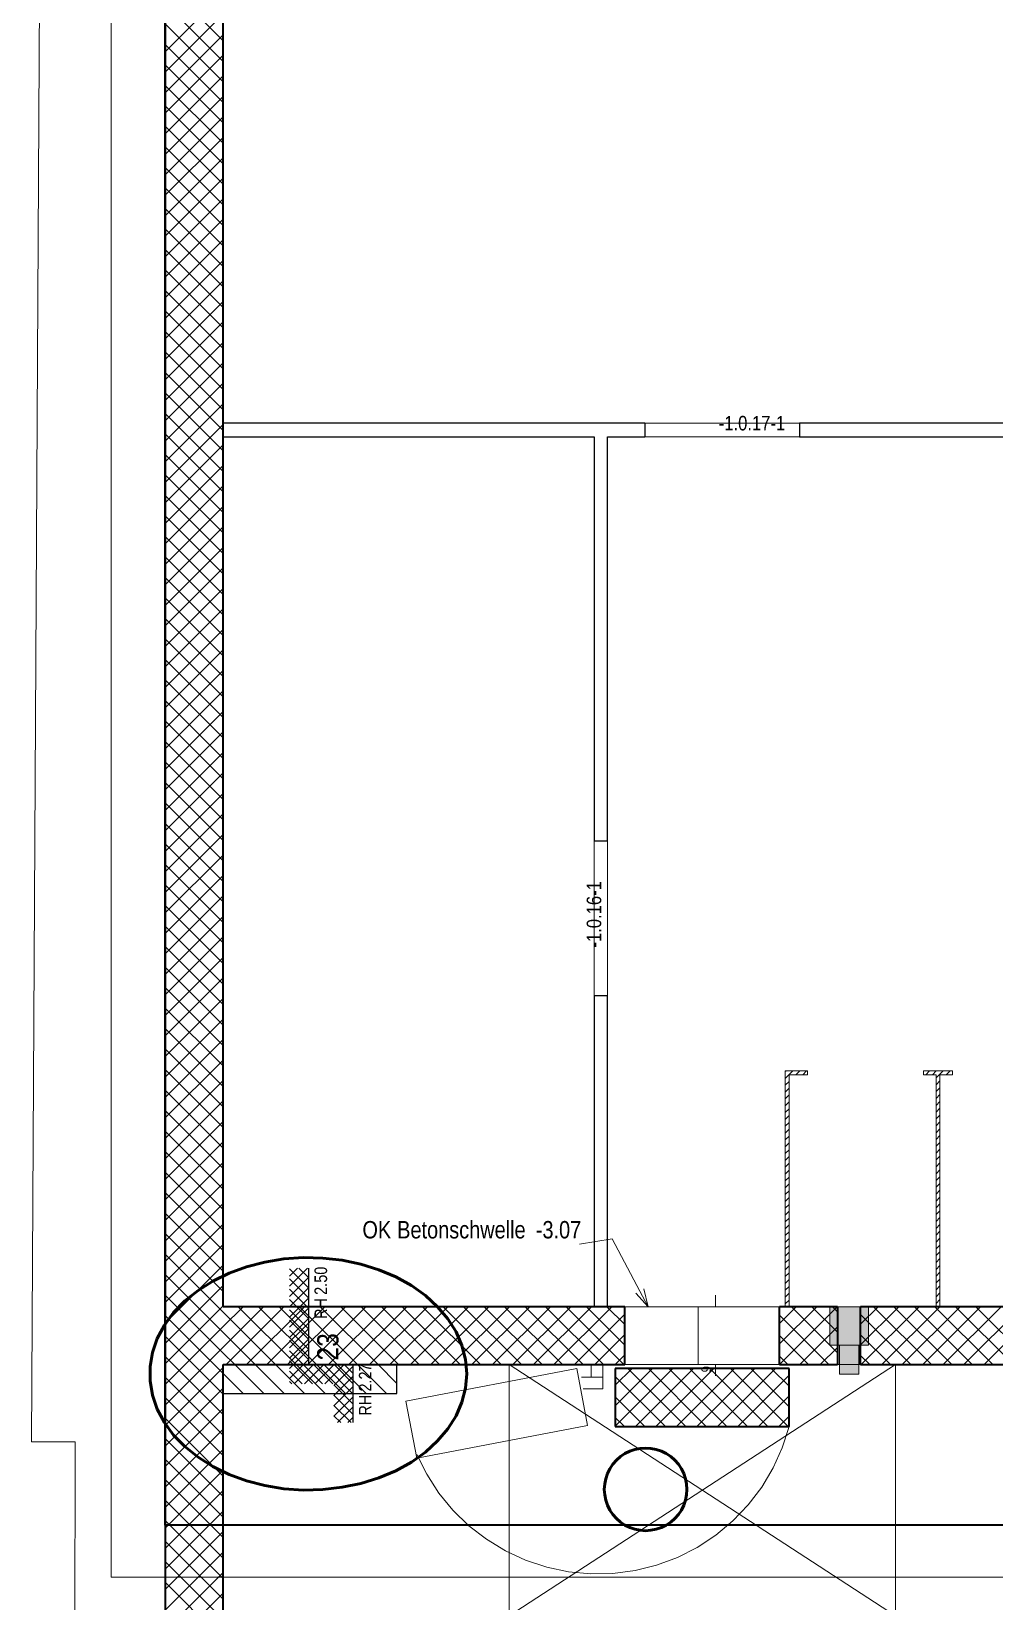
# Model space of a CAD drawing. Extents: x 885 to 2021, y 330 to 1122.
# Drawn here: x 1021.9 to 1121.6, y 550.1 to 712.5 of the extents above; entities that cross this region are included whole.
import ezdxf
from ezdxf.lldxf.tags import DXFTag

# ---------------------------------------------------------------- set-up
doc = ezdxf.new("R2010")
doc.units = 0
doc.layers.get('0').update_dxf_attribs({"lineweight": 25})
for name, color, linetype, lineweight in [('- Revision Neu', 7, 'Continuous', 25), ('000 Kataster Abbruch', 7, 'Continuous', 25), ('010 Aussenwände Bauteilschraffuren Neu', 7, 'Continuous', 25), ('010 Aussenwände Neu', 7, 'Continuous', 25), ('015 Innenwände Bauteilschraffuren Neu', 7, 'Continuous', 25), ('015 Innenwände Neu', 7, 'Continuous', 25), ('016 Trennwände Neu', 7, 'Continuous', 25), ('027 Oberhalb Neu', 7, 'Continuous', 25), ('080 Raum Innen Kontur Neu', 7, 'Continuous', 25), ('160 Beschriftungen Ausführung Neu', 7, 'Continuous', 25), ('255 Plangrafiken Neu', 7, 'Continuous', 25)]:
    doc.layers.add(name, color=color, linetype=linetype, lineweight=lineweight)
doc.styles.get("Standard").update_dxf_attribs({"font": 'arial.ttf'})
tags = doc.linetypes.add('Blase - eng', pattern='A,0,[2,5773_032 -1.UG1.shx,S=0.003987,R=0,X=-6.43284e-05,Y=0.012246],-0.5,0', length=0.5).pattern_tags.tags
tags[14:15] = [DXFTag(74, 4), DXFTag(75, 0), DXFTag(340, '0'), DXFTag(46, 1.0), DXFTag(50, 0.0), DXFTag(44, 0.0), DXFTag(45, 0.0)]
tags[12:13] = [DXFTag(74, 4), DXFTag(75, 0), DXFTag(340, '0'), DXFTag(46, 1.0), DXFTag(50, 0.0), DXFTag(44, 0.0), DXFTag(45, 0.0)]
tags = doc.linetypes.add('Strich 2_1mm', pattern=[0.003, 0.002, -0.001]).pattern_tags.tags
tags[6:7] = [DXFTag(74, 4), DXFTag(75, 0), DXFTag(340, '0'), DXFTag(46, 1.0), DXFTag(50, 0.0), DXFTag(44, 0.0), DXFTag(45, 0.0)]
tags[4:5] = [DXFTag(74, 4), DXFTag(75, 0), DXFTag(340, '0'), DXFTag(46, 1.0), DXFTag(50, 0.0), DXFTag(44, 0.0), DXFTag(45, 0.0)]
tags = doc.linetypes.add('Strich 3_1mm Kanten', pattern=[0.004, 0.003, -0.001]).pattern_tags.tags
tags[6:7] = [DXFTag(74, 4), DXFTag(75, 0), DXFTag(340, '0'), DXFTag(46, 1.0), DXFTag(50, 0.0), DXFTag(44, 0.0), DXFTag(45, 0.0)]
tags[4:5] = [DXFTag(74, 4), DXFTag(75, 0), DXFTag(340, '0'), DXFTag(46, 1.0), DXFTag(50, 0.0), DXFTag(44, 0.0), DXFTag(45, 0.0)]
tags = doc.linetypes.add('Strichpunkt 1.5_0.75_0.75mm', pattern=[0.003, 0.0015, -0.00075, 0, -0.00075]).pattern_tags.tags
tags[10:11] = [DXFTag(74, 4), DXFTag(75, 0), DXFTag(340, '0'), DXFTag(46, 1.0), DXFTag(50, 0.0), DXFTag(44, 0.0), DXFTag(45, 0.0)]
tags[8:9] = [DXFTag(74, 4), DXFTag(75, 0), DXFTag(340, '0'), DXFTag(46, 1.0), DXFTag(50, 0.0), DXFTag(44, 0.0), DXFTag(45, 0.0)]
tags[6:7] = [DXFTag(74, 4), DXFTag(75, 0), DXFTag(340, '0'), DXFTag(46, 1.0), DXFTag(50, 0.0), DXFTag(44, 0.0), DXFTag(45, 0.0)]
tags[4:5] = [DXFTag(74, 4), DXFTag(75, 0), DXFTag(340, '0'), DXFTag(46, 1.0), DXFTag(50, 0.0), DXFTag(44, 0.0), DXFTag(45, 0.0)]
tags = doc.linetypes.add('Strichpunkt 3_1_1mm Achsen', pattern=[0.005, 0.003, -0.001, 0, -0.001]).pattern_tags.tags
tags[10:11] = [DXFTag(74, 4), DXFTag(75, 0), DXFTag(340, '0'), DXFTag(46, 1.0), DXFTag(50, 0.0), DXFTag(44, 0.0), DXFTag(45, 0.0)]
tags[8:9] = [DXFTag(74, 4), DXFTag(75, 0), DXFTag(340, '0'), DXFTag(46, 1.0), DXFTag(50, 0.0), DXFTag(44, 0.0), DXFTag(45, 0.0)]
tags[6:7] = [DXFTag(74, 4), DXFTag(75, 0), DXFTag(340, '0'), DXFTag(46, 1.0), DXFTag(50, 0.0), DXFTag(44, 0.0), DXFTag(45, 0.0)]
tags[4:5] = [DXFTag(74, 4), DXFTag(75, 0), DXFTag(340, '0'), DXFTag(46, 1.0), DXFTag(50, 0.0), DXFTag(44, 0.0), DXFTag(45, 0.0)]

# ---------------------------------------------------------------- blocks, each defined once
blk = doc.blocks.new('Referenz-A0T8DINEAL', base_point=(896.59, 372.19))
at = {"layer": '- Revision Neu', "color": 0, "linetype": 'Blase - eng', "lineweight": 50, "ltscale": 0.125}
for p, q in [((1046.11, 585.22), (1044.2, 584.73)), ((1048.08, 585.54), (1046.11, 585.22)), ((1050.09, 585.68), (1048.08, 585.54)), ((1052.11, 585.63), (1050.09, 585.68)), ((1054.1, 585.4), (1052.11, 585.63)), ((1056.05, 585), (1054.1, 585.4)), ((1057.91, 584.42), (1056.05, 585)), ((1040.71, 583.25), (1039.18, 582.29)), ((1042.4, 584.07), (1040.71, 583.25)), ((1044.2, 584.73), (1042.4, 584.07)), ((1059.65, 583.68), (1057.91, 584.42)), ((1061.27, 582.79), (1059.65, 583.68)), ((1039.18, 582.29), (1037.82, 581.2)), ((1062.72, 581.76), (1061.27, 582.79)), ((1063.98, 580.6), (1062.72, 581.76)), ((1036.65, 579.99), (1035.7, 578.68)), ((1037.82, 581.2), (1036.65, 579.99)), ((1065.04, 579.35), (1063.98, 580.6)), ((1035.7, 578.68), (1034.97, 577.3)), ((1065.89, 578), (1065.04, 579.35)), ((1034.97, 577.3), (1034.47, 575.87)), ((1066.5, 576.59), (1065.89, 578)), ((1034.47, 575.87), (1034.23, 574.4)), ((1066.87, 575.13), (1066.5, 576.59)), ((1067, 573.66), (1066.87, 575.13)), ((1034.23, 574.4), (1034.23, 572.92)), ((1066.87, 572.18), (1067, 573.66)), ((1034.23, 572.92), (1034.47, 571.45)), ((1066.5, 570.72), (1066.87, 572.18)), ((1034.47, 571.45), (1034.97, 570.01)), ((1065.89, 569.31), (1066.5, 570.72)), ((1034.97, 570.01), (1035.7, 568.63)), ((1035.7, 568.63), (1036.65, 567.32)), ((1065.04, 567.97), (1065.89, 569.31)), ((1036.65, 567.32), (1037.82, 566.12)), ((1063.98, 566.71), (1065.04, 567.97)), ((1037.82, 566.12), (1039.18, 565.02)), ((1061.27, 564.52), (1062.72, 565.55)), ((1062.72, 565.55), (1063.98, 566.71)), ((1083.38, 565.4), (1082.91, 565.09)), ((1083.88, 565.65), (1083.38, 565.4)), ((1084.41, 565.83), (1083.88, 565.65)), ((1084.96, 565.94), (1084.41, 565.83)), ((1085.52, 565.97), (1084.96, 565.94)), ((1086.07, 565.94), (1085.52, 565.97)), ((1086.62, 565.83), (1086.07, 565.94)), ((1087.15, 565.65), (1086.62, 565.83)), ((1087.65, 565.4), (1087.15, 565.65)), ((1088.12, 565.09), (1087.65, 565.4)), ((1039.18, 565.02), (1040.71, 564.06)), ((1040.71, 564.06), (1042.4, 563.24)), ((1059.65, 563.63), (1061.27, 564.52)), ((1081.82, 563.83), (1081.57, 563.33)), ((1082.13, 564.3), (1081.82, 563.83)), ((1082.49, 564.72), (1082.13, 564.3)), ((1082.91, 565.09), (1082.49, 564.72)), ((1088.54, 564.72), (1088.12, 565.09)), ((1088.91, 564.3), (1088.54, 564.72)), ((1089.22, 563.83), (1088.91, 564.3)), ((1089.47, 563.33), (1089.22, 563.83)), ((1042.4, 563.24), (1044.2, 562.58)), ((1044.2, 562.58), (1046.11, 562.09)), ((1054.1, 561.91), (1056.05, 562.31)), ((1056.05, 562.31), (1057.91, 562.89)), ((1057.91, 562.89), (1059.65, 563.63)), ((1081.28, 562.26), (1081.24, 561.7)), ((1081.39, 562.8), (1081.28, 562.26)), ((1081.57, 563.33), (1081.39, 562.8)), ((1089.65, 562.8), (1089.47, 563.33)), ((1089.75, 562.26), (1089.65, 562.8)), ((1089.79, 561.7), (1089.75, 562.26)), ((1046.11, 562.09), (1048.08, 561.77)), ((1048.08, 561.77), (1050.09, 561.63)), ((1050.09, 561.63), (1052.11, 561.68)), ((1052.11, 561.68), (1054.1, 561.91)), ((1081.24, 561.7), (1081.28, 561.14)), ((1081.28, 561.14), (1081.39, 560.59)), ((1081.39, 560.59), (1081.57, 560.06)), ((1089.47, 560.06), (1089.65, 560.59)), ((1089.65, 560.59), (1089.75, 561.14)), ((1089.75, 561.14), (1089.79, 561.7)), ((1081.57, 560.06), (1081.82, 559.56)), ((1081.82, 559.56), (1082.13, 559.1)), ((1082.13, 559.1), (1082.49, 558.67)), ((1088.54, 558.67), (1088.91, 559.1)), ((1088.91, 559.1), (1089.22, 559.56)), ((1089.22, 559.56), (1089.47, 560.06)), ((1082.49, 558.67), (1082.91, 558.31)), ((1082.91, 558.31), (1083.38, 558)), ((1083.38, 558), (1083.88, 557.75)), ((1083.88, 557.75), (1084.41, 557.57)), ((1084.41, 557.57), (1084.96, 557.46)), ((1084.96, 557.46), (1085.52, 557.42)), ((1085.52, 557.42), (1086.07, 557.46)), ((1086.07, 557.46), (1086.62, 557.57)), ((1086.62, 557.57), (1087.15, 557.75)), ((1087.15, 557.75), (1087.65, 558)), ((1087.65, 558), (1088.12, 558.31)), ((1088.12, 558.31), (1088.54, 558.67))]:
    blk.add_line(p, q, dxfattribs=at)
at = {"layer": '000 Kataster Abbruch', "color": 0, "linetype": 'Strich 2_1mm', "lineweight": 13, "ltscale": 0.002197}
for p, q in [((1023.16, 782.83), (1021.93, 566.61)), ((1021.93, 566.61), (1026.46, 566.62)), ((1026.46, 566.62), (1026.39, 518.91))]:
    blk.add_line(p, q, dxfattribs=at)
at = {"layer": '010 Aussenwände Bauteilschraffuren Neu', "color": 0, "linetype": 'Continuous', "lineweight": 0, "ltscale": 0.0169}
for p, q in [((1041.78, 711.57), (1035.78, 717.57)), ((1035.78, 710.43), (1041.78, 716.43)), ((1041.78, 709.44), (1035.78, 715.44)), ((1035.78, 708.31), (1041.78, 714.31)), ((1041.78, 707.32), (1035.78, 713.32)), ((1035.78, 706.19), (1041.78, 712.19)), ((1041.78, 705.2), (1035.78, 711.2)), ((1035.78, 704.07), (1041.78, 710.07)), ((1041.78, 703.08), (1035.78, 709.08)), ((1035.78, 701.94), (1041.78, 707.94)), ((1041.78, 700.96), (1035.78, 706.96)), ((1035.78, 699.82), (1041.78, 705.82)), ((1041.78, 698.84), (1035.78, 704.84)), ((1035.78, 697.7), (1041.78, 703.7)), ((1041.78, 696.72), (1035.78, 702.72)), ((1035.78, 695.58), (1041.78, 701.58)), ((1041.78, 694.6), (1035.78, 700.6)), ((1035.78, 693.46), (1041.78, 699.46)), ((1041.78, 692.47), (1035.78, 698.47)), ((1035.78, 691.34), (1041.78, 697.34)), ((1041.78, 690.35), (1035.78, 696.35)), ((1035.78, 689.22), (1041.78, 695.22)), ((1041.78, 688.23), (1035.78, 694.23)), ((1035.78, 687.1), (1041.78, 693.1)), ((1041.78, 686.11), (1035.78, 692.11)), ((1035.78, 684.97), (1041.78, 690.97)), ((1041.78, 683.99), (1035.78, 689.99)), ((1035.78, 682.85), (1041.78, 688.85)), ((1041.78, 681.87), (1035.78, 687.87)), ((1035.78, 680.73), (1041.78, 686.73)), ((1041.78, 679.75), (1035.78, 685.75)), ((1035.78, 678.61), (1041.78, 684.61)), ((1041.78, 677.62), (1035.78, 683.62)), ((1035.78, 676.49), (1041.78, 682.49)), ((1041.78, 675.5), (1035.78, 681.5)), ((1035.78, 674.37), (1041.78, 680.37)), ((1041.78, 673.38), (1035.78, 679.38)), ((1035.78, 672.25), (1041.78, 678.25)), ((1041.78, 671.26), (1035.78, 677.26)), ((1035.78, 670.13), (1041.78, 676.13)), ((1041.78, 669.14), (1035.78, 675.14)), ((1035.78, 668), (1041.78, 674)), ((1041.78, 667.02), (1035.78, 673.02)), ((1035.78, 665.88), (1041.78, 671.88)), ((1041.78, 664.9), (1035.78, 670.9)), ((1035.78, 663.76), (1041.78, 669.76)), ((1041.78, 662.78), (1035.78, 668.78)), ((1035.78, 661.64), (1041.78, 667.64)), ((1041.78, 660.65), (1035.78, 666.65)), ((1035.78, 659.52), (1041.78, 665.52)), ((1041.78, 658.53), (1035.78, 664.53)), ((1035.78, 657.4), (1041.78, 663.4)), ((1041.78, 656.41), (1035.78, 662.41)), ((1035.78, 655.28), (1041.78, 661.28)), ((1041.78, 654.29), (1035.78, 660.29)), ((1035.78, 653.15), (1041.78, 659.15)), ((1041.78, 652.17), (1035.78, 658.17)), ((1035.78, 651.03), (1041.78, 657.03)), ((1041.78, 650.05), (1035.78, 656.05)), ((1035.78, 648.91), (1041.78, 654.91)), ((1041.78, 647.93), (1035.78, 653.93)), ((1035.78, 646.79), (1041.78, 652.79)), ((1041.78, 645.8), (1035.78, 651.8)), ((1035.78, 644.67), (1041.78, 650.67)), ((1041.78, 643.68), (1035.78, 649.68)), ((1035.78, 642.55), (1041.78, 648.55)), ((1041.78, 641.56), (1035.78, 647.56)), ((1035.78, 640.43), (1041.78, 646.43)), ((1041.78, 639.44), (1035.78, 645.44)), ((1035.78, 638.31), (1041.78, 644.31)), ((1041.78, 637.32), (1035.78, 643.32)), ((1035.78, 636.18), (1041.78, 642.18)), ((1041.78, 635.2), (1035.78, 641.2)), ((1035.78, 634.06), (1041.78, 640.06)), ((1041.78, 633.08), (1035.78, 639.08)), ((1035.78, 631.94), (1041.78, 637.94)), ((1041.78, 630.96), (1035.78, 636.96)), ((1035.78, 629.82), (1041.78, 635.82)), ((1041.78, 628.83), (1035.78, 634.83)), ((1035.78, 627.7), (1041.78, 633.7)), ((1041.78, 626.71), (1035.78, 632.71)), ((1035.78, 625.58), (1041.78, 631.58)), ((1041.78, 624.59), (1035.78, 630.59)), ((1035.78, 623.46), (1041.78, 629.46)), ((1041.78, 622.47), (1035.78, 628.47)), ((1035.78, 621.33), (1041.78, 627.33)), ((1041.78, 620.35), (1035.78, 626.35)), ((1035.78, 619.21), (1041.78, 625.21)), ((1041.78, 618.23), (1035.78, 624.23)), ((1035.78, 617.09), (1041.78, 623.09)), ((1041.78, 616.11), (1035.78, 622.11)), ((1035.78, 614.97), (1041.78, 620.97)), ((1041.78, 613.98), (1035.78, 619.98)), ((1035.78, 612.85), (1041.78, 618.85)), ((1041.78, 611.86), (1035.78, 617.86)), ((1035.78, 610.73), (1041.78, 616.73)), ((1041.78, 609.74), (1035.78, 615.74)), ((1035.78, 608.61), (1041.78, 614.61)), ((1041.78, 607.62), (1035.78, 613.62)), ((1035.78, 606.49), (1041.78, 612.49)), ((1041.78, 605.5), (1035.78, 611.5)), ((1035.78, 604.36), (1041.78, 610.36)), ((1041.78, 603.38), (1035.78, 609.38)), ((1035.78, 602.24), (1041.78, 608.24)), ((1041.78, 601.26), (1035.78, 607.26)), ((1035.78, 600.12), (1041.78, 606.12)), ((1041.78, 599.14), (1035.78, 605.14)), ((1035.78, 598), (1041.78, 604)), ((1041.78, 597.01), (1035.78, 603.01)), ((1035.78, 595.88), (1041.78, 601.88)), ((1041.78, 594.89), (1035.78, 600.89)), ((1035.78, 593.76), (1041.78, 599.76)), ((1041.78, 592.77), (1035.78, 598.77)), ((1035.78, 591.64), (1041.78, 597.64)), ((1041.78, 590.65), (1035.78, 596.65)), ((1035.78, 589.52), (1041.78, 595.52)), ((1041.78, 588.53), (1035.78, 594.53)), ((1035.78, 587.39), (1041.78, 593.39)), ((1041.78, 586.41), (1035.78, 592.41)), ((1035.78, 585.27), (1041.78, 591.27)), ((1041.78, 584.29), (1035.78, 590.29)), ((1035.78, 583.15), (1041.78, 589.15)), ((1041.78, 582.17), (1035.78, 588.17)), ((1035.78, 581.03), (1041.78, 587.03)), ((1041.78, 580.04), (1035.78, 586.04)), ((1035.78, 578.91), (1041.78, 584.91)), ((1041.78, 577.92), (1035.78, 583.92)), ((1035.78, 576.79), (1041.78, 582.79)), ((1041.78, 575.8), (1035.78, 581.8)), ((1035.78, 574.67), (1041.78, 580.67)), ((1041.78, 573.68), (1035.78, 579.68)), ((1035.78, 572.54), (1041.78, 578.54)), ((1041.78, 571.56), (1035.78, 577.56)), ((1035.78, 570.42), (1041.78, 576.42)), ((1041.78, 569.44), (1035.78, 575.44)), ((1035.78, 568.3), (1041.78, 574.3)), ((1041.78, 567.32), (1035.78, 573.32)), ((1035.78, 566.18), (1041.78, 572.18)), ((1041.78, 565.19), (1035.78, 571.19)), ((1035.78, 564.06), (1041.78, 570.06)), ((1041.78, 563.07), (1035.78, 569.07)), ((1035.78, 561.94), (1041.78, 567.94)), ((1041.78, 560.95), (1035.78, 566.95)), ((1035.78, 559.82), (1041.78, 565.82)), ((1041.78, 558.83), (1035.78, 564.83)), ((1035.78, 557.7), (1041.78, 563.7)), ((1041.78, 556.71), (1035.78, 562.71)), ((1035.78, 555.57), (1041.78, 561.57)), ((1041.78, 554.59), (1035.78, 560.59)), ((1035.78, 553.45), (1041.78, 559.45)), ((1041.78, 552.47), (1035.78, 558.47)), ((1035.78, 551.33), (1041.78, 557.33)), ((1041.78, 550.35), (1035.78, 556.35)), ((1035.78, 549.21), (1041.78, 555.21)), ((1041.78, 548.22), (1035.78, 554.22)), ((1035.78, 547.09), (1041.78, 553.09)), ((1041.78, 546.1), (1035.78, 552.1)), ((1035.78, 544.97), (1041.78, 550.97))]:
    blk.add_line(p, q, dxfattribs=at)
at = {"layer": '010 Aussenwände Neu', "color": 0, "lineweight": 35}
for p, q in [((1035.78, 749.6), (1035.78, 476.6)), ((1041.78, 580.6), (1041.78, 743.6)), ((1041.78, 481.6), (1041.78, 574.6))]:
    blk.add_line(p, q, dxfattribs=at)
at = {"layer": '015 Innenwände Bauteilschraffuren Neu', "color": 0, "linetype": 'Continuous', "lineweight": 0, "ltscale": 0.0169}
for p, q in [((1099.98, 604.92), (1100.02, 604.96)), ((1099.98, 604.22), (1100.36, 604.6)), ((1100.02, 604.96), (1100.06, 605)), ((1100.36, 604.6), (1100.37, 604.61)), ((1100.37, 604.61), (1100.38, 604.62)), ((1100.38, 604.62), (1100.76, 605)), ((1101.07, 604.6), (1101.47, 605)), ((1101.78, 604.6), (1102.18, 605)), ((1114.51, 604.6), (1114.91, 605)), ((1115.21, 604.6), (1115.61, 605)), ((1115.58, 604.26), (1115.92, 604.6)), ((1115.92, 604.6), (1116.32, 605)), ((1116.63, 604.6), (1117.03, 605)), ((1099.98, 603.51), (1100.38, 603.91)), ((1099.98, 602.8), (1100.38, 603.2)), ((1115.58, 603.55), (1115.98, 603.95)), ((1115.58, 602.85), (1115.98, 603.25)), ((1099.98, 602.1), (1100.38, 602.5)), ((1099.98, 601.39), (1100.38, 601.79)), ((1099.98, 600.68), (1100.38, 601.08)), ((1115.58, 602.14), (1115.98, 602.54)), ((1115.58, 601.43), (1115.98, 601.83)), ((1115.58, 600.73), (1115.98, 601.13)), ((1099.98, 599.97), (1100.38, 600.37)), ((1099.98, 599.27), (1100.38, 599.67)), ((1115.58, 600.02), (1115.98, 600.42)), ((1115.58, 599.31), (1115.98, 599.71)), ((1099.98, 598.56), (1100.38, 598.96)), ((1099.98, 597.85), (1100.38, 598.25)), ((1115.58, 598.6), (1115.98, 599)), ((1115.58, 597.9), (1115.98, 598.3)), ((1099.98, 597.15), (1100.38, 597.55)), ((1099.98, 596.44), (1100.38, 596.84)), ((1115.58, 597.19), (1115.98, 597.59)), ((1115.58, 596.48), (1115.98, 596.88)), ((1099.98, 595.73), (1100.38, 596.13)), ((1099.98, 595.03), (1100.38, 595.43)), ((1099.98, 594.32), (1100.38, 594.72)), ((1115.58, 595.78), (1115.98, 596.18)), ((1115.58, 595.07), (1115.98, 595.47)), ((1115.58, 594.36), (1115.98, 594.76)), ((1099.98, 593.61), (1100.38, 594.01)), ((1099.98, 592.9), (1100.38, 593.3)), ((1115.58, 593.65), (1115.98, 594.05)), ((1115.58, 592.95), (1115.98, 593.35)), ((1099.98, 592.2), (1100.38, 592.6)), ((1099.98, 591.49), (1100.38, 591.89)), ((1115.58, 592.24), (1115.98, 592.64)), ((1115.58, 591.53), (1115.98, 591.93)), ((1099.98, 590.78), (1100.38, 591.18)), ((1099.98, 590.08), (1100.38, 590.48)), ((1099.98, 589.37), (1100.38, 589.77)), ((1115.58, 590.83), (1115.98, 591.23)), ((1115.58, 590.12), (1115.98, 590.52)), ((1115.58, 589.41), (1115.98, 589.81)), ((1099.98, 588.66), (1100.38, 589.06)), ((1099.98, 587.95), (1100.38, 588.35)), ((1115.58, 588.7), (1115.98, 589.1)), ((1115.58, 588), (1115.98, 588.4)), ((1099.98, 587.25), (1100.38, 587.65)), ((1099.98, 586.54), (1100.38, 586.94)), ((1115.58, 587.29), (1115.98, 587.69)), ((1115.58, 586.58), (1115.98, 586.98)), ((1099.98, 585.83), (1100.38, 586.23)), ((1099.98, 585.13), (1100.38, 585.53)), ((1115.58, 585.88), (1115.98, 586.28)), ((1115.58, 585.17), (1115.98, 585.57)), ((1115.58, 584.46), (1115.98, 584.86)), ((1099.98, 584.42), (1100.38, 584.82)), ((1099.98, 583.71), (1100.38, 584.11)), ((1099.98, 583), (1100.38, 583.4)), ((1115.58, 583.76), (1115.98, 584.16)), ((1115.58, 583.05), (1115.98, 583.45)), ((1099.98, 582.3), (1100.38, 582.7)), ((1099.98, 581.59), (1100.38, 581.99)), ((1115.58, 582.34), (1115.98, 582.74)), ((1115.58, 581.63), (1115.98, 582.03)), ((1041.78, 578.54), (1043.84, 580.6)), ((1041.78, 576.42), (1045.96, 580.6)), ((1047.22, 574.6), (1041.78, 580.04)), ((1042.08, 574.6), (1048.08, 580.6)), ((1049.34, 574.6), (1043.34, 580.6)), ((1044.2, 574.6), (1050.2, 580.6)), ((1051.46, 574.6), (1045.46, 580.6)), ((1046.32, 574.6), (1052.32, 580.6)), ((1053.58, 574.6), (1047.58, 580.6)), ((1048.44, 574.6), (1054.44, 580.6)), ((1055.7, 574.6), (1049.7, 580.6)), ((1050.56, 574.6), (1056.56, 580.6)), ((1057.83, 574.6), (1051.83, 580.6)), ((1052.69, 574.6), (1058.69, 580.6)), ((1059.95, 574.6), (1053.95, 580.6)), ((1054.81, 574.6), (1060.81, 580.6)), ((1062.07, 574.6), (1056.07, 580.6)), ((1056.93, 574.6), (1062.93, 580.6)), ((1064.19, 574.6), (1058.19, 580.6)), ((1059.05, 574.6), (1065.05, 580.6)), ((1066.31, 574.6), (1060.31, 580.6)), ((1061.17, 574.6), (1067.17, 580.6)), ((1068.43, 574.6), (1062.43, 580.6)), ((1063.29, 574.6), (1069.29, 580.6)), ((1070.55, 574.6), (1064.55, 580.6)), ((1065.41, 574.6), (1071.41, 580.6)), ((1072.68, 574.6), (1066.68, 580.6)), ((1067.54, 574.6), (1073.54, 580.6)), ((1074.8, 574.6), (1068.8, 580.6)), ((1069.66, 574.6), (1075.66, 580.6)), ((1076.92, 574.6), (1070.92, 580.6)), ((1071.78, 574.6), (1077.78, 580.6)), ((1079.04, 574.6), (1073.04, 580.6)), ((1073.9, 574.6), (1079.9, 580.6)), ((1081.16, 574.6), (1075.16, 580.6)), ((1076.02, 574.6), (1082.02, 580.6)), ((1083.28, 574.6), (1077.28, 580.6)), ((1083.38, 576.63), (1079.4, 580.6)), ((1083.38, 578.75), (1081.52, 580.6)), ((1099.38, 578.87), (1101.11, 580.6)), ((1099.38, 576.75), (1103.23, 580.6)), ((1099.38, 574.63), (1105.36, 580.6)), ((1099.98, 580.88), (1100.38, 581.28)), ((1105.38, 575.84), (1100.62, 580.6)), ((1105.38, 577.96), (1102.74, 580.6)), ((1105.38, 580.08), (1104.86, 580.6)), ((1107.78, 578.78), (1109.6, 580.6)), ((1107.78, 576.66), (1111.72, 580.6)), ((1107.84, 574.6), (1113.84, 580.6)), ((1115.1, 574.6), (1109.1, 580.6)), ((1109.96, 574.6), (1115.96, 580.6)), ((1117.22, 574.6), (1111.22, 580.6)), ((1112.08, 574.6), (1118.08, 580.6)), ((1119.34, 574.6), (1113.34, 580.6)), ((1114.2, 574.6), (1120.2, 580.6)), ((1121.47, 574.6), (1115.47, 580.6)), ((1115.58, 580.93), (1115.98, 581.33)), ((1115.96, 580.6), (1115.98, 580.62)), ((1116.33, 574.6), (1122.33, 580.6)), ((1123.59, 574.6), (1117.59, 580.6)), ((1118.45, 574.6), (1124.45, 580.6)), ((1125.71, 574.6), (1119.71, 580.6)), ((1120.57, 574.6), (1126.57, 580.6)), ((1078.14, 574.6), (1083.38, 579.84)), ((1104.5, 574.6), (1099.38, 579.72)), ((1101.48, 574.6), (1105.38, 578.5)), ((1112.98, 574.6), (1107.78, 579.8)), ((1045.1, 574.6), (1041.78, 577.92)), ((1080.26, 574.6), (1083.38, 577.72)), ((1102.37, 574.6), (1099.38, 577.6)), ((1110.86, 574.6), (1107.78, 577.68)), ((1042.98, 574.6), (1041.78, 575.8)), ((1082.38, 574.6), (1083.38, 575.6)), ((1100.25, 574.6), (1099.38, 575.48)), ((1103.6, 574.6), (1105.38, 576.38)), ((1108.74, 574.6), (1107.78, 575.56)), ((1041.78, 573.68), (1043.86, 571.6)), ((1042.98, 574.6), (1045.98, 571.6)), ((1045.1, 574.6), (1048.1, 571.6)), ((1047.22, 574.6), (1050.22, 571.6)), ((1049.34, 574.6), (1052.34, 571.6)), ((1051.46, 574.6), (1054.46, 571.6)), ((1053.58, 574.6), (1056.58, 571.6)), ((1055.7, 574.6), (1058.7, 571.6)), ((1057.83, 574.6), (1059.78, 572.65)), ((1082.38, 572.48), (1084.11, 574.2)), ((1082.38, 570.35), (1086.23, 574.2)), ((1082.38, 568.23), (1088.35, 574.2)), ((1089.68, 568.2), (1083.68, 574.2)), ((1084.47, 568.2), (1090.47, 574.2)), ((1091.8, 568.2), (1085.8, 574.2)), ((1086.59, 568.2), (1092.59, 574.2)), ((1093.92, 568.2), (1087.92, 574.2)), ((1088.71, 568.2), (1094.71, 574.2)), ((1096.05, 568.2), (1090.05, 574.2)), ((1090.83, 568.2), (1096.83, 574.2)), ((1098.17, 568.2), (1092.17, 574.2)), ((1092.96, 568.2), (1098.96, 574.2)), ((1100.29, 568.2), (1094.29, 574.2)), ((1095.08, 568.2), (1100.38, 573.5)), ((1100.38, 570.23), (1096.41, 574.2)), ((1100.38, 572.36), (1098.53, 574.2)), ((1087.56, 568.2), (1082.38, 573.38)), ((1085.44, 568.2), (1082.38, 571.26)), ((1097.2, 568.2), (1100.38, 571.38)), ((1083.32, 568.2), (1082.38, 569.14)), ((1099.32, 568.2), (1100.38, 569.26))]:
    blk.add_line(p, q, dxfattribs=at)
at = {"layer": '015 Innenwände Neu', "color": 0, "lineweight": 18}
for p, q in [((1102.28, 605), (1099.98, 605)), ((1099.98, 605), (1099.98, 604.6)), ((1099.98, 604.6), (1099.98, 580.6)), ((1100.38, 604.6), (1102.28, 604.6)), ((1100.38, 580.6), (1100.38, 604.6)), ((1102.28, 605), (1102.28, 604.6)), ((1117.28, 605), (1114.28, 605)), ((1114.28, 605), (1114.28, 604.6)), ((1114.28, 604.6), (1115.58, 604.6)), ((1115.58, 604.6), (1115.58, 580.6)), ((1115.98, 580.6), (1115.98, 604.6)), ((1115.98, 604.6), (1117.28, 604.6)), ((1117.28, 605), (1117.28, 604.6)), ((1100.38, 580.6), (1099.98, 580.6)), ((1115.58, 580.6), (1115.98, 580.6))]:
    blk.add_line(p, q, dxfattribs=at)
at = {"layer": '015 Innenwände Neu', "color": 0, "lineweight": 35}
for p, q in [((1083.38, 580.6), (1041.78, 580.6)), ((1083.38, 574.6), (1083.38, 580.6)), ((1105.38, 580.6), (1099.38, 580.6)), ((1099.38, 574.6), (1099.38, 580.6)), ((1105.38, 580.6), (1105.38, 574.6)), ((1107.78, 574.6), (1107.78, 580.6)), ((1131.58, 580.6), (1107.78, 580.6)), ((1041.78, 574.6), (1083.38, 574.6)), ((1100.38, 574.2), (1082.38, 574.2)), ((1082.38, 574.2), (1082.38, 568.2)), ((1099.38, 574.6), (1105.38, 574.6)), ((1100.38, 568.2), (1100.38, 574.2)), ((1107.78, 574.6), (1137.58, 574.6)), ((1082.38, 568.2), (1100.38, 568.2))]:
    blk.add_line(p, q, dxfattribs=at)
at = {"layer": '015 Innenwände Neu', "color": 0, "linetype": 'Strichpunkt 3_1_1mm Achsen', "lineweight": 13, "ltscale": 0.0169}
for p, q in [((1083.38, 580.6), (1083.38, 574.6)), ((1099.38, 580.6), (1083.38, 580.6)), ((1099.38, 574.6), (1099.38, 580.6)), ((1083.38, 574.6), (1099.38, 574.6))]:
    blk.add_line(p, q, dxfattribs=at)
at = {"layer": '015 Innenwände Neu', "color": 0, "lineweight": -2}
for p, q in [((1059.78, 574.6), (1041.78, 574.6)), ((1041.78, 574.6), (1041.78, 571.6)), ((1059.78, 571.6), (1059.78, 574.6)), ((1041.78, 571.6), (1059.78, 571.6))]:
    blk.add_line(p, q, dxfattribs=at)
at = {"layer": '015 Innenwände Neu', "color": 0, "linetype": 'Strich 3_1mm Kanten', "lineweight": 13, "ltscale": 0.002197}
for p, q in [((1060.71, 570.82), (1078.39, 574.2)), ((1078.39, 574.2), (1079.51, 568.31)), ((1061.83, 564.93), (1060.71, 570.82)), ((1079.51, 568.31), (1061.83, 564.93)), ((1099.67, 566.01), (1100.38, 568.2)), ((1098.72, 563.91), (1099.67, 566.01)), ((1061.83, 565.32), (1062.86, 563.26)), ((1097.54, 561.94), (1098.72, 563.91)), ((1062.86, 563.26), (1064.11, 561.32)), ((1064.11, 561.32), (1065.57, 559.54)), ((1096.15, 560.1), (1097.54, 561.94)), ((1065.57, 559.54), (1067.22, 557.94)), ((1094.56, 558.44), (1096.15, 560.1)), ((1067.22, 557.94), (1069.04, 556.53)), ((1092.79, 556.96), (1094.56, 558.44)), ((1069.04, 556.53), (1071.01, 555.34)), ((1088.81, 554.66), (1090.86, 555.7)), ((1090.86, 555.7), (1092.79, 556.96)), ((1071.01, 555.34), (1073.1, 554.37)), ((1073.1, 554.37), (1075.29, 553.65)), ((1086.65, 553.85), (1088.81, 554.66)), ((1075.29, 553.65), (1077.54, 553.17)), ((1077.54, 553.17), (1079.83, 552.95)), ((1079.83, 552.95), (1082.14, 553)), ((1082.14, 553), (1084.42, 553.3)), ((1084.42, 553.3), (1086.65, 553.85))]:
    blk.add_line(p, q, dxfattribs=at)
at = {"layer": '015 Innenwände Neu', "color": 0, "linetype": 'Strichpunkt 1.5_0.75_0.75mm', "lineweight": 13, "ltscale": 0.0169}
for p, q in [((1111.38, 574.6), (1071.38, 548.6)), ((1071.38, 574.6), (1111.38, 574.6)), ((1111.38, 548.6), (1071.38, 574.6)), ((1071.38, 574.6), (1071.38, 548.6)), ((1111.38, 574.6), (1111.38, 548.6))]:
    blk.add_line(p, q, dxfattribs=at)
at = {"layer": '015 Innenwände Neu', "color": 0, "lineweight": 13}
for p, q in [((1079.88, 574.6), (1079.88, 573.3)), ((1081.08, 574.6), (1081.08, 572.1)), ((1081.08, 573.3), (1078.89, 573.3)), ((1081.08, 572.1), (1079.06, 572.1))]:
    blk.add_line(p, q, dxfattribs=at)
at = {"layer": '016 Trennwände Neu', "color": 0, "lineweight": -2}
for p, q in [((1085.44, 672), (1041.78, 672)), ((1041.78, 672), (1041.78, 670.6)), ((1085.44, 672), (1085.44, 670.6)), ((1131.58, 672), (1101.44, 672)), ((1101.44, 672), (1101.44, 670.6)), ((1041.78, 670.6), (1080.18, 670.6)), ((1080.18, 670.6), (1080.18, 628.78)), ((1081.58, 628.78), (1081.58, 670.6)), ((1081.58, 670.6), (1085.44, 670.6)), ((1101.44, 670.6), (1131.58, 670.6)), ((1080.18, 628.78), (1081.58, 628.78)), ((1080.18, 612.78), (1081.58, 612.78)), ((1080.18, 612.78), (1080.18, 580.6)), ((1081.58, 580.6), (1081.58, 612.78)), ((1080.18, 580.6), (1081.58, 580.6))]:
    blk.add_line(p, q, dxfattribs=at)
at = {"layer": '027 Oberhalb Neu', "color": 0, "linetype": 'Strichpunkt 3_1_1mm Achsen', "lineweight": 13, "ltscale": 0.0169}
for p, q in [((1030.18, 755), (1030.18, 552.6)), ((1030.18, 552.6), (1597.28, 552.6))]:
    blk.add_line(p, q, dxfattribs=at)
at = {"layer": '027 Oberhalb Neu', "color": 0, "linetype": 'Strichpunkt 3_1_1mm Achsen', "lineweight": 35, "ltscale": 0.1225}
for p, q in [((1035.78, 558), (1035.78, 749.6)), ((1599.54, 558), (1035.78, 558))]:
    blk.add_line(p, q, dxfattribs=at)
at = {"layer": '080 Raum Innen Kontur Neu', "color": 0, "linetype": 'Continuous', "lineweight": 13, "ltscale": 0.0169}
for p, q in [((1041.78, 743.6), (1041.78, 672)), ((1041.78, 672), (1131.58, 672)), ((1080.18, 670.6), (1041.78, 670.6)), ((1041.78, 670.6), (1041.78, 580.6)), ((1080.18, 580.6), (1080.18, 670.6)), ((1081.58, 670.6), (1081.58, 580.6)), ((1131.58, 670.6), (1081.58, 670.6)), ((1041.78, 580.6), (1080.18, 580.6)), ((1081.58, 580.6), (1131.58, 580.6)), ((1041.78, 574.6), (1041.78, 548.6)), ((1137.58, 574.6), (1041.78, 574.6))]:
    blk.add_line(p, q, dxfattribs=at)
at = {"layer": '160 Beschriftungen Ausführung Neu', "color": 0, "lineweight": 13}
for p, q in [((1082.05, 587.62), (1078.69, 587.06)), ((1084.92, 582.21), (1082.05, 587.62)), ((1085.78, 580.6), (1084.92, 582.21))]:
    blk.add_line(p, q, dxfattribs=at)
at = {"layer": '160 Beschriftungen Ausführung Neu', "color": 0, "linetype": 'Continuous', "lineweight": 13, "ltscale": 0.0169}
for p, q in [((1050.53, 584.6), (1048.64, 582.71)), ((1049.47, 584.6), (1048.64, 583.77)), ((1048.64, 584.53), (1050.64, 582.53)), ((1050.64, 583.65), (1048.64, 581.65)), ((1048.64, 583.47), (1050.64, 581.47)), ((1049.62, 584.6), (1050.64, 583.59)), ((1050.64, 582.59), (1048.64, 580.59)), ((1048.64, 582.41), (1050.64, 580.41)), ((1085.78, 580.6), (1084.49, 581.98)), ((1085.35, 582.44), (1085.78, 580.6)), ((1092.77, 581.78), (1092.77, 580.6)), ((1050.64, 581.53), (1048.64, 579.53)), ((1048.64, 581.35), (1050.64, 579.35)), ((1050.64, 580.47), (1048.64, 578.47)), ((1048.64, 580.28), (1050.64, 578.28)), ((1092.77, 580.6), (1090.97, 580.6)), ((1090.97, 580.6), (1090.97, 574.6)), ((1050.64, 579.41), (1048.64, 577.41)), ((1048.64, 579.22), (1050.64, 577.22)), ((1050.64, 578.35), (1048.64, 576.35)), ((1048.64, 578.16), (1050.64, 576.16)), ((1050.64, 577.28), (1048.64, 575.28)), ((1048.64, 577.1), (1050.64, 575.1)), ((1050.64, 576.22), (1048.64, 574.22)), ((1048.64, 576.04), (1052.08, 572.6)), ((1050.64, 575.16), (1048.64, 573.16)), ((1048.64, 574.98), (1051.02, 572.6)), ((1048.64, 573.92), (1049.96, 572.6)), ((1051.14, 574.6), (1049.14, 572.6)), ((1052.2, 574.6), (1050.2, 572.6)), ((1051.14, 574.6), (1053.14, 572.6)), ((1053.26, 574.6), (1051.26, 572.6)), ((1052.2, 574.6), (1055.24, 571.56)), ((1054.32, 574.6), (1052.32, 572.6)), ((1055.24, 574.46), (1053.24, 572.46)), ((1053.26, 574.6), (1055.24, 572.62)), ((1054.32, 574.6), (1055.24, 573.68)), ((1090.97, 574.6), (1092.77, 574.6)), ((1092.77, 574.6), (1092.77, 573.43)), ((1048.64, 572.86), (1048.9, 572.6)), ((1055.24, 573.4), (1053.24, 571.4)), ((1053.24, 572.5), (1055.24, 570.5)), ((1055.24, 572.34), (1053.24, 570.34)), ((1053.24, 571.44), (1055.24, 569.44)), ((1055.24, 571.28), (1053.24, 569.28)), ((1053.24, 570.38), (1055.02, 568.6)), ((1055.24, 570.22), (1053.62, 568.6)), ((1053.24, 569.32), (1053.96, 568.6)), ((1055.24, 569.16), (1054.68, 568.6))]:
    blk.add_line(p, q, dxfattribs=at)
at = {"layer": '160 Beschriftungen Ausführung Neu', "color": 0, "linetype": 'Continuous', "lineweight": -2, "ltscale": 0.0625}
for p, q in [((1050.64, 574.6), (1050.64, 584.6)), ((1055.24, 574.6), (1050.64, 574.6)), ((1055.24, 568.6), (1055.24, 574.6))]:
    blk.add_line(p, q, dxfattribs=at)
at = {"layer": '255 Plangrafiken Neu', "color": 0, "linetype": 'Continuous', "lineweight": 0, "ltscale": 0.0169}
for p, q in [((1105.58, 580.6), (1104.58, 580.6)), ((1107.58, 580.6), (1105.58, 580.6)), ((1108.58, 580.6), (1107.58, 580.6)), ((1105.58, 576.6), (1104.58, 576.6)), ((1105.58, 576.6), (1107.58, 576.6)), ((1107.58, 576.6), (1105.58, 576.6)), ((1107.58, 576.6), (1108.58, 576.6))]:
    blk.add_line(p, q, dxfattribs=at)
at = {"layer": '255 Plangrafiken Neu', "color": 0, "linetype": 'Continuous', "lineweight": 13, "ltscale": 0.0169}
for p, q in [((1108.58, 580.6), (1104.58, 580.6)), ((1104.58, 580.6), (1104.58, 576.6)), ((1108.58, 576.6), (1108.58, 580.6)), ((1104.58, 576.6), (1105.58, 576.6)), ((1105.58, 576.6), (1107.58, 576.6)), ((1107.58, 576.6), (1105.58, 576.6)), ((1105.58, 576.6), (1105.58, 573.6)), ((1107.58, 576.6), (1108.58, 576.6)), ((1107.58, 573.6), (1107.58, 576.6)), ((1105.58, 573.6), (1107.58, 573.6))]:
    blk.add_line(p, q, dxfattribs=at)
at = {"layer": '255 Plangrafiken Neu', "color": 0, "lineweight": 13}
for p, q in [((1105.38, 580.6), (1107.78, 580.6)), ((1107.78, 574.6), (1105.38, 574.6))]:
    blk.add_line(p, q, dxfattribs=at)
at = {"layer": '255 Plangrafiken Neu', "color": 0, "linetype": 'Continuous', "lineweight": 0, "ltscale": 0.0169}
for points in [[(1105.58, 576.6), (1104.58, 576.6), (1104.58, 580.6)], [(1105.58, 576.6), (1105.58, 580.6), (1104.58, 580.6)], [(1107.58, 576.6), (1105.58, 576.6), (1105.58, 580.6)], [(1107.58, 576.6), (1107.58, 580.6), (1105.58, 580.6)], [(1108.58, 576.6), (1107.58, 576.6), (1107.58, 580.6)], [(1108.58, 576.6), (1108.58, 580.6), (1107.58, 580.6)], [(1105.58, 573.6), (1107.58, 573.6), (1105.58, 576.6)], [(1107.58, 573.6), (1107.58, 576.6), (1105.58, 576.6)]]:
    blk.add_solid(points, dxfattribs=at)
at = {"layer": '160 Beschriftungen Ausführung Neu', "color": 0, "linetype": 'Continuous', "lineweight": 13, "ltscale": 0.0169, "attachment_point": 1}
for s, insert, char_height in [('{\\fArial Narrow;-1.0.17-1}', (1093.09, 672.76), 1.5), ('{\\fArial Narrow;OK}', (1056.2, 589.46), 1.8), ('{\\fArial Narrow;Betonschwelle}', (1059.8, 589.46), 1.8), ('{\\fArial Narrow;-3.07}', (1074.15, 589.46), 1.8)]:
    blk.add_mtext(s, dxfattribs=dict(at, insert=insert, char_height=char_height))
at = {"layer": '160 Beschriftungen Ausführung Neu', "color": 0, "linetype": 'Continuous', "lineweight": 13, "ltscale": 0.0169, "attachment_point": 1, "rotation": 90}
for s, insert, char_height in [('{\\fArial Narrow;-1.0.16-1}', (1079.42, 617.75), 1.5), ('{\\fArial Narrow;50}', (1051.24, 583.08), 1.3), ('{\\fArial Narrow;2.}', (1051.24, 581.82), 1.3), ('{\\fArial Narrow;RH}', (1051.24, 579.33), 1.3), ('{\\fArial Narrow;3}', (1051.52, 576.45), 2.2), ('{\\fArial Narrow;2}', (1051.52, 575.03), 2.2), ('{\\fArial Narrow;27}', (1055.84, 573.06), 1.3), ('{\\fArial Narrow;9}', (1091.3, 573.81), 1), ('{\\fArial Narrow;2.}', (1055.84, 571.82), 1.3), ('{\\fArial Narrow;RH}', (1055.84, 569.33), 1.3)]:
    blk.add_mtext(s, dxfattribs=dict(at, insert=insert, char_height=char_height))

msp = doc.modelspace()

# ---------------------------------------------------------------- block references
at = {"color": 8, "lineweight": 25, "ltscale": 0.25, "true_color": 0x808080}
msp.add_blockref('Referenz-A0T8DINEAL', (896.59, 372.19), dxfattribs=at)

doc.saveas('drawing.dxf')
